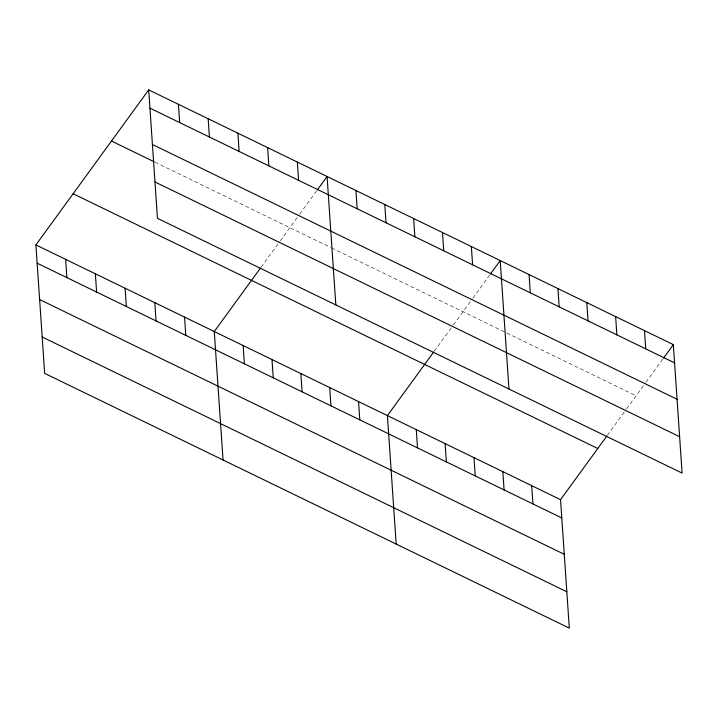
<?xml version="1.0" encoding="UTF-8"?>
<svg xmlns="http://www.w3.org/2000/svg" width="718" height="718" viewBox="0 0 718 718"><rect width="100%" height="100%" fill="white"/><g stroke="black" fill="none" stroke-linecap="round" stroke-linejoin="round"><path stroke-width="0.54" stroke-dasharray="3.59 2.69" d="M261.092 267.195L279.625 241.715M280.262 240.835L298.993 215.086M299.648 214.188L316.629 190.853M434.228 351.264L452.762 325.784M453.399 324.904L472.13 299.155M472.785 298.257L489.757 274.922M607.356 435.332L625.89 409.852M626.536 408.973L645.267 383.224M645.913 382.326L662.894 358.991M155.079 162.214L330.648 247.468M331.644 247.952L636.121 395.789"/><path stroke-width="1.08" d="M606.719 436.212L560.552 499.674L569.302 628.124L44.66 373.369L35.9 244.919L148.698 89.876L673.34 344.631L682.1 473.081L157.448 218.326L148.698 89.876M260.454 268.074L214.278 331.536L223.038 459.987M317.284 189.956L327.076 176.493L335.836 304.944M433.582 352.143L387.415 415.605L396.174 544.056M490.412 274.025L500.213 260.562L508.963 389.012M663.549 358.094L673.34 344.631M149.936 108.14L674.588 362.886M152.422 144.498L677.065 399.253M111.469 141.042L154.083 161.729M154.971 181.968L679.623 436.715M73.119 193.752L597.771 448.508M35.9 244.919L560.552 499.674M37.148 263.183L561.79 517.938M39.625 299.55L564.267 554.296M42.174 337.011L566.825 591.758M644.486 330.621L645.733 348.876M615.631 316.602L616.879 334.866M586.777 302.592L588.024 320.856M557.922 288.582L559.169 306.846M529.067 274.572L530.306 292.836M531.688 485.664L532.935 503.919M502.833 471.645L504.081 489.909M471.358 246.552L472.597 264.807M473.979 457.635L475.226 475.899M442.494 232.533L443.742 250.797M445.124 443.625L446.372 461.889M413.64 218.523L414.887 236.787M416.269 429.615L417.517 447.879M384.785 204.513L386.033 222.777M355.931 190.503L357.178 208.767M358.56 401.595L359.799 419.859M329.706 387.585L330.944 405.841M297.342 162.053L298.589 180.317M300.851 373.566L302.09 391.831M267.617 147.621L268.864 165.885M271.987 359.556L273.235 377.821M237.882 133.18L239.13 151.444M243.133 345.546L244.38 363.811M208.157 118.748L209.405 137.012M178.423 104.316L179.671 122.572M184.553 317.105L185.791 335.36M154.819 302.664L156.066 320.928M125.094 288.232L126.332 306.487M95.359 273.791L96.607 292.055M65.634 259.36L66.873 277.624"/></g></svg>
